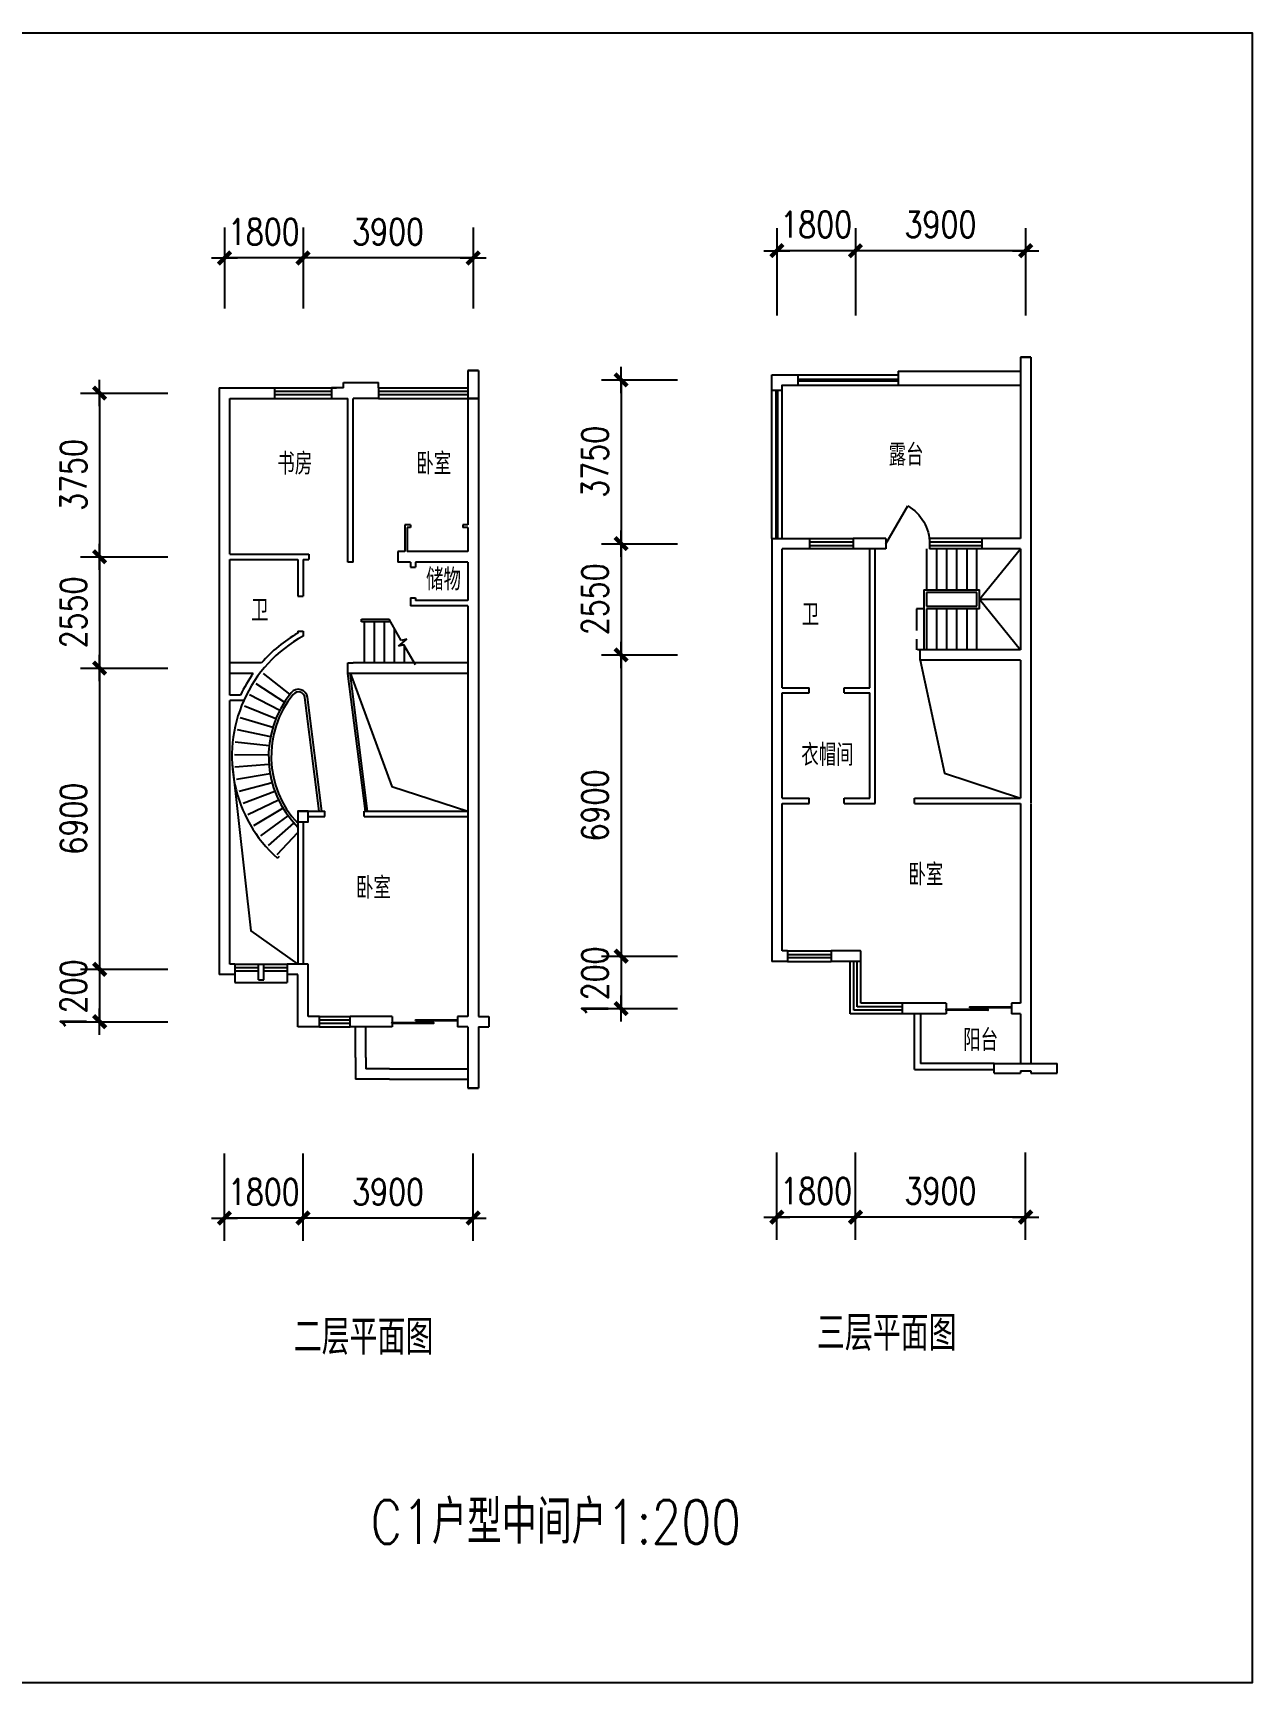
# Model space of a CAD drawing. Extents: x -144404 to 147451, y -180554 to 49126.
# Drawn here: x 12211 to 40152, y -60881 to -23081 of the extents above; entities that cross this region are included whole.
import ezdxf

# ---------------------------------------------------------------- set-up
doc = ezdxf.new("R2010")
doc.units = 0
doc.header["$LTSCALE"] = 2000
doc.header["$MEASUREMENT"] = 0
doc.linetypes.add('DASH', pattern=[0.35, 0.25, -0.1])
doc.layers.get('0').update_dxf_attribs({"color": 3, "linetype": 'CONTINUOUS'})
doc.layers.get('DEFPOINTS').update_dxf_attribs({"linetype": 'CONTINUOUS'})
for name, color, linetype in [('AXIS', 3, 'CONTINUOUS'), ('JIAJU', 6, 'CONTINUOUS'), ('OTHER', 7, 'CONTINUOUS'), ('PUB_TEXT', 7, 'CONTINUOUS'), ('PUB_TITLE', 4, 'CONTINUOUS'), ('STAIR', 6, 'CONTINUOUS'), ('WALL', 255, 'CONTINUOUS'), ('WINDOW', 4, 'CONTINUOUS')]:
    doc.layers.add(name, color=color, linetype=linetype)
doc.styles.add('-宋体', font='simplex.shx', dxfattribs={"width": 0.8, "bigfont": 'hztxt.shx'})
doc.styles.add('DIM_FONT', font='SIMPLEX.shx', dxfattribs={"width": 0.8})
doc.dimstyles.new('AXIS200', dxfattribs={"dimscale": 2, "dimtxt": 300, "dimasz": 1, "dimexe": 250, "dimexo": 300, "dimgap": 150, "dimtad": 1, "dimdec": 0, "dimzin": 0, "dimtxsty": 'DIM_FONT', "dimblk": '_DIMX', "dimcen": 0.09, "dimse1": 1, "dimse2": 1, "dimclrt": 7, "dimazin": 3, "dimtfac": 1, "dimtdec": 0, "dimtix": 1, "dimtmove": 0, "dimatfit": 3, "dimtolj": 1, "dimtzin": 0})

# ---------------------------------------------------------------- blocks, each defined once
blk = doc.blocks.new('_DIMX')
blk.add_line((-150, 0), (150, 0))
at = {"const_width": 50}
blk.add_lwpolyline([(-70, -70), (70, 70)], dxfattribs=at)
blk = doc.blocks.new('*D214')
at = {"color": 0, "linetype": 'BYBLOCK'}
for p, q in [((110309, 28995), (110307, 28995)), ((112111, 28995), (110311, 28995)), ((112113, 28995), (112115, 28995))]:
    blk.add_line(p, q, dxfattribs=at)
at = {"layer": 'DEFPOINTS', "color": 0, "linetype": 'BYBLOCK'}
for p in [(110311, 34595), (112111, 34595), (110311, 28995)]:
    blk.add_point(p, dxfattribs=at)
at = {"color": 0, "linetype": 'BYBLOCK', "xscale": 2, "yscale": 2, "zscale": 2}
blk.add_blockref('_DIMX', (110311, 28995), dxfattribs=at)
at = {"color": 0, "linetype": 'BYBLOCK', "xscale": 2, "yscale": 2, "zscale": 2, "rotation": 180}
blk.add_blockref('_DIMX', (112111, 28995), dxfattribs=at)
at = {"color": 7, "linetype": 'BYBLOCK', "insert": (111211, 29595), "char_height": 600, "attachment_point": 5, "style": 'DIM_FONT'}
blk.add_mtext('\\A1;1800', dxfattribs=at)
blk = doc.blocks.new('*D213')
at = {"color": 0, "linetype": 'BYBLOCK'}
blk.add_line((116009, 28995), (112113, 28995), dxfattribs=at)
at = {"layer": 'DEFPOINTS', "color": 0, "linetype": 'BYBLOCK'}
for p in [(112111, 34595), (116011, 34595), (112111, 28995)]:
    blk.add_point(p, dxfattribs=at)
at = {"color": 0, "linetype": 'BYBLOCK', "xscale": 2, "yscale": 2, "zscale": 2, "rotation": 180}
blk.add_blockref('_DIMX', (112111, 28995), dxfattribs=at)
at = {"color": 0, "linetype": 'BYBLOCK', "xscale": 2, "yscale": 2, "zscale": 2}
blk.add_blockref('_DIMX', (116011, 28995), dxfattribs=at)
at = {"color": 7, "linetype": 'BYBLOCK', "insert": (114061, 29595), "char_height": 600, "attachment_point": 5, "style": 'DIM_FONT'}
blk.add_mtext('\\A1;3900', dxfattribs=at)
blk = doc.blocks.new('*D218')
at = {"color": 0, "linetype": 'BYBLOCK'}
for p, q in [((110309, 49847), (110307, 49847)), ((112111, 49847), (110311, 49847)), ((112113, 49847), (112115, 49847))]:
    blk.add_line(p, q, dxfattribs=at)
at = {"layer": 'DEFPOINTS', "color": 0, "linetype": 'BYBLOCK'}
for p in [(110311, 49847), (110311, 44808), (112111, 44808)]:
    blk.add_point(p, dxfattribs=at)
at = {"color": 0, "linetype": 'BYBLOCK', "xscale": 2, "yscale": 2, "zscale": 2}
blk.add_blockref('_DIMX', (110311, 49847), dxfattribs=at)
at = {"color": 0, "linetype": 'BYBLOCK', "xscale": 2, "yscale": 2, "zscale": 2, "rotation": 180}
blk.add_blockref('_DIMX', (112111, 49847), dxfattribs=at)
at = {"color": 7, "linetype": 'BYBLOCK', "insert": (111211, 50447), "char_height": 600, "attachment_point": 5, "style": 'DIM_FONT'}
blk.add_mtext('\\A1;1800', dxfattribs=at)
blk = doc.blocks.new('*D217')
at = {"color": 0, "linetype": 'BYBLOCK'}
blk.add_line((116009, 49847), (112113, 49847), dxfattribs=at)
at = {"layer": 'DEFPOINTS', "color": 0, "linetype": 'BYBLOCK'}
for p in [(112111, 49847), (112111, 44808), (116011, 44808)]:
    blk.add_point(p, dxfattribs=at)
at = {"color": 0, "linetype": 'BYBLOCK', "xscale": 2, "yscale": 2, "zscale": 2, "rotation": 180}
blk.add_blockref('_DIMX', (112111, 49847), dxfattribs=at)
at = {"color": 0, "linetype": 'BYBLOCK', "xscale": 2, "yscale": 2, "zscale": 2}
blk.add_blockref('_DIMX', (116011, 49847), dxfattribs=at)
at = {"color": 7, "linetype": 'BYBLOCK', "insert": (114061, 50447), "char_height": 600, "attachment_point": 5, "style": 'DIM_FONT'}
blk.add_mtext('\\A1;3900', dxfattribs=at)
blk = doc.blocks.new('*D212')
at = {"color": 0, "linetype": 'BYBLOCK'}
blk.add_line((106554, 40682), (106554, 33786), dxfattribs=at)
at = {"layer": 'DEFPOINTS', "color": 0, "linetype": 'BYBLOCK'}
for p in [(110954, 40684), (106554, 33784), (110954, 33784)]:
    blk.add_point(p, dxfattribs=at)
at = {"color": 0, "linetype": 'BYBLOCK', "xscale": 2, "yscale": 2, "zscale": 2}
for p, rotation in [((106554, 40684), 90), ((106554, 33784), 270)]:
    blk.add_blockref('_DIMX', p, dxfattribs=dict(at, rotation=rotation))
at = {"color": 7, "linetype": 'BYBLOCK', "insert": (105954, 37234), "char_height": 600, "attachment_point": 5, "rotation": 90, "style": 'DIM_FONT'}
blk.add_mtext('\\A1;6900', dxfattribs=at)
blk = doc.blocks.new('*D215')
at = {"color": 0, "linetype": 'BYBLOCK'}
for p, q in [((106554, 33786), (106554, 33788)), ((106554, 33784), (106554, 32584)), ((106554, 32582), (106554, 32580))]:
    blk.add_line(p, q, dxfattribs=at)
at = {"layer": 'DEFPOINTS', "color": 0, "linetype": 'BYBLOCK'}
for p in [(110954, 33784), (106554, 32584), (110954, 32584)]:
    blk.add_point(p, dxfattribs=at)
at = {"color": 0, "linetype": 'BYBLOCK', "xscale": 2, "yscale": 2, "zscale": 2}
for p, rotation in [((106554, 33784), 270), ((106554, 32584), 90)]:
    blk.add_blockref('_DIMX', p, dxfattribs=dict(at, rotation=rotation))
at = {"color": 7, "linetype": 'BYBLOCK', "insert": (105954, 33184), "char_height": 600, "attachment_point": 5, "rotation": 90, "style": 'DIM_FONT'}
blk.add_mtext('\\A1;1200', dxfattribs=at)
blk = doc.blocks.new('M_B15SGY')
at = {"linetype": 'CONTINUOUS'}
for p, q in [((-0.5, 0.5), (0.5, 0.5)), ((0.5, 0.167), (-0.5, 0.167)), ((0.5, -0.167), (-0.5, -0.167))]:
    blk.add_line(p, q, dxfattribs=at)
blk = doc.blocks.new('M_A14NPV')
for points in [[(0.18, 0.178), (0.177, 0.16), (-0.617, 0.16), (-0.617, 0.181)], [(0.632, 0.226), (0.629, 0.208), (-0.164, 0.208), (-0.164, 0.229)]]:
    blk.add_lwpolyline(points, close=True)
blk = doc.blocks.new('_WBLK')
for p, q in [((-0.5, 0.5), (0.5, 0.5)), ((0.5, 0.167), (-0.5, 0.167)), ((0.5, -0.167), (-0.5, -0.167)), ((-0.5, -0.5), (0.5, -0.5))]:
    blk.add_line(p, q)
blk = doc.blocks.new('*D216')
at = {"color": 0, "linetype": 'BYBLOCK'}
blk.add_line((106554, 43232), (106554, 40686), dxfattribs=at)
at = {"layer": 'DEFPOINTS', "color": 0, "linetype": 'BYBLOCK'}
for p in [(110954, 43234), (106554, 40684), (110954, 40684)]:
    blk.add_point(p, dxfattribs=at)
at = {"color": 0, "linetype": 'BYBLOCK', "xscale": 2, "yscale": 2, "zscale": 2}
for p, rotation in [((106554, 43234), 90), ((106554, 40684), 270)]:
    blk.add_blockref('_DIMX', p, dxfattribs=dict(at, rotation=rotation))
at = {"color": 7, "linetype": 'BYBLOCK', "insert": (105954, 41959), "char_height": 600, "attachment_point": 5, "rotation": 90, "style": 'DIM_FONT'}
blk.add_mtext('\\A1;2550', dxfattribs=at)
blk = doc.blocks.new('*D211')
at = {"color": 0, "linetype": 'BYBLOCK'}
blk.add_line((106554, 46982), (106554, 43236), dxfattribs=at)
at = {"layer": 'DEFPOINTS', "color": 0, "linetype": 'BYBLOCK'}
for p in [(110954, 46984), (106554, 43234), (110954, 43234)]:
    blk.add_point(p, dxfattribs=at)
at = {"color": 0, "linetype": 'BYBLOCK', "xscale": 2, "yscale": 2, "zscale": 2}
for p, rotation in [((106554, 46984), 90), ((106554, 43234), 270)]:
    blk.add_blockref('_DIMX', p, dxfattribs=dict(at, rotation=rotation))
at = {"color": 7, "linetype": 'BYBLOCK', "insert": (105954, 45109), "char_height": 600, "attachment_point": 5, "rotation": 90, "style": 'DIM_FONT'}
blk.add_mtext('\\A1;3750', dxfattribs=at)
blk = doc.blocks.new('*D226')
at = {"color": 0, "linetype": 'BYBLOCK'}
blk.add_line((130201, 46982), (130201, 43236), dxfattribs=at)
at = {"layer": 'DEFPOINTS', "color": 0, "linetype": 'BYBLOCK'}
for p in [(133560, 46984), (130201, 43234), (133560, 43234)]:
    blk.add_point(p, dxfattribs=at)
at = {"color": 0, "linetype": 'BYBLOCK', "xscale": 2, "yscale": 2, "zscale": 2}
for p, rotation in [((130201, 46984), 90), ((130201, 43234), 270)]:
    blk.add_blockref('_DIMX', p, dxfattribs=dict(at, rotation=rotation))
at = {"color": 7, "linetype": 'BYBLOCK', "insert": (129601, 45109), "char_height": 600, "attachment_point": 5, "rotation": 90, "style": 'DIM_FONT'}
blk.add_mtext('\\A1;3750', dxfattribs=at)
blk = doc.blocks.new('*D225')
at = {"color": 0, "linetype": 'BYBLOCK'}
blk.add_line((130201, 43232), (130201, 40686), dxfattribs=at)
at = {"layer": 'DEFPOINTS', "color": 0, "linetype": 'BYBLOCK'}
for p in [(133560, 43234), (130201, 40684), (133560, 40684)]:
    blk.add_point(p, dxfattribs=at)
at = {"color": 0, "linetype": 'BYBLOCK', "xscale": 2, "yscale": 2, "zscale": 2}
for p, rotation in [((130201, 43234), 90), ((130201, 40684), 270)]:
    blk.add_blockref('_DIMX', p, dxfattribs=dict(at, rotation=rotation))
at = {"color": 7, "linetype": 'BYBLOCK', "insert": (129601, 41959), "char_height": 600, "attachment_point": 5, "rotation": 90, "style": 'DIM_FONT'}
blk.add_mtext('\\A1;2550', dxfattribs=at)
blk = doc.blocks.new('*D223')
at = {"color": 0, "linetype": 'BYBLOCK'}
for p, q in [((130201, 33786), (130201, 33788)), ((130201, 33784), (130201, 32584)), ((130201, 32582), (130201, 32580))]:
    blk.add_line(p, q, dxfattribs=at)
at = {"layer": 'DEFPOINTS', "color": 0, "linetype": 'BYBLOCK'}
for p in [(133560, 33784), (130201, 32584), (133560, 32584)]:
    blk.add_point(p, dxfattribs=at)
at = {"color": 0, "linetype": 'BYBLOCK', "xscale": 2, "yscale": 2, "zscale": 2}
for p, rotation in [((130201, 33784), 270), ((130201, 32584), 90)]:
    blk.add_blockref('_DIMX', p, dxfattribs=dict(at, rotation=rotation))
at = {"color": 7, "linetype": 'BYBLOCK', "insert": (129601, 33184), "char_height": 600, "attachment_point": 5, "rotation": 90, "style": 'DIM_FONT'}
blk.add_mtext('\\A1;1200', dxfattribs=at)
blk = doc.blocks.new('*D224')
at = {"color": 0, "linetype": 'BYBLOCK'}
blk.add_line((130201, 40682), (130201, 33786), dxfattribs=at)
at = {"layer": 'DEFPOINTS', "color": 0, "linetype": 'BYBLOCK'}
for p in [(133560, 40684), (130201, 33784), (133560, 33784)]:
    blk.add_point(p, dxfattribs=at)
at = {"color": 0, "linetype": 'BYBLOCK', "xscale": 2, "yscale": 2, "zscale": 2}
for p, rotation in [((130201, 40684), 90), ((130201, 33784), 270)]:
    blk.add_blockref('_DIMX', p, dxfattribs=dict(at, rotation=rotation))
at = {"color": 7, "linetype": 'BYBLOCK', "insert": (129601, 37234), "char_height": 600, "attachment_point": 5, "rotation": 90, "style": 'DIM_FONT'}
blk.add_mtext('\\A1;6900', dxfattribs=at)
blk = doc.blocks.new('*D220')
at = {"color": 0, "linetype": 'BYBLOCK'}
for p, q in [((133770, 28995), (133768, 28995)), ((135572, 28995), (133772, 28995)), ((135574, 28995), (135576, 28995))]:
    blk.add_line(p, q, dxfattribs=at)
at = {"layer": 'DEFPOINTS', "color": 0, "linetype": 'BYBLOCK'}
for p in [(133772, 34595), (135572, 34595), (133772, 28995)]:
    blk.add_point(p, dxfattribs=at)
at = {"color": 0, "linetype": 'BYBLOCK', "xscale": 2, "yscale": 2, "zscale": 2}
blk.add_blockref('_DIMX', (133772, 28995), dxfattribs=at)
at = {"color": 0, "linetype": 'BYBLOCK', "xscale": 2, "yscale": 2, "zscale": 2, "rotation": 180}
blk.add_blockref('_DIMX', (135572, 28995), dxfattribs=at)
at = {"color": 7, "linetype": 'BYBLOCK', "insert": (134672, 29595), "char_height": 600, "attachment_point": 5, "style": 'DIM_FONT'}
blk.add_mtext('\\A1;1800', dxfattribs=at)
blk = doc.blocks.new('*D219')
at = {"color": 0, "linetype": 'BYBLOCK'}
blk.add_line((139470, 28995), (135574, 28995), dxfattribs=at)
at = {"layer": 'DEFPOINTS', "color": 0, "linetype": 'BYBLOCK'}
for p in [(135572, 34595), (139472, 34595), (135572, 28995)]:
    blk.add_point(p, dxfattribs=at)
at = {"color": 0, "linetype": 'BYBLOCK', "xscale": 2, "yscale": 2, "zscale": 2, "rotation": 180}
blk.add_blockref('_DIMX', (135572, 28995), dxfattribs=at)
at = {"color": 0, "linetype": 'BYBLOCK', "xscale": 2, "yscale": 2, "zscale": 2}
blk.add_blockref('_DIMX', (139472, 28995), dxfattribs=at)
at = {"color": 7, "linetype": 'BYBLOCK', "insert": (137522, 29595), "char_height": 600, "attachment_point": 5, "style": 'DIM_FONT'}
blk.add_mtext('\\A1;3900', dxfattribs=at)
blk = doc.blocks.new('*D222')
at = {"color": 0, "linetype": 'BYBLOCK'}
for p, q in [((133770, 49946), (133768, 49946)), ((135572, 49946), (133772, 49946)), ((135574, 49946), (135576, 49946))]:
    blk.add_line(p, q, dxfattribs=at)
at = {"layer": 'DEFPOINTS', "color": 0, "linetype": 'BYBLOCK'}
for p in [(133772, 49946), (133772, 44346), (135572, 44346)]:
    blk.add_point(p, dxfattribs=at)
at = {"color": 0, "linetype": 'BYBLOCK', "xscale": 2, "yscale": 2, "zscale": 2}
blk.add_blockref('_DIMX', (133772, 49946), dxfattribs=at)
at = {"color": 0, "linetype": 'BYBLOCK', "xscale": 2, "yscale": 2, "zscale": 2, "rotation": 180}
blk.add_blockref('_DIMX', (135572, 49946), dxfattribs=at)
at = {"color": 7, "linetype": 'BYBLOCK', "insert": (134672, 50546), "char_height": 600, "attachment_point": 5, "style": 'DIM_FONT'}
blk.add_mtext('\\A1;1800', dxfattribs=at)
blk = doc.blocks.new('*D221')
at = {"color": 0, "linetype": 'BYBLOCK'}
blk.add_line((139470, 49946), (135574, 49946), dxfattribs=at)
at = {"layer": 'DEFPOINTS', "color": 0, "linetype": 'BYBLOCK'}
for p in [(135572, 49946), (135572, 44346), (139472, 44346)]:
    blk.add_point(p, dxfattribs=at)
at = {"color": 0, "linetype": 'BYBLOCK', "xscale": 2, "yscale": 2, "zscale": 2, "rotation": 180}
blk.add_blockref('_DIMX', (135572, 49946), dxfattribs=at)
at = {"color": 0, "linetype": 'BYBLOCK', "xscale": 2, "yscale": 2, "zscale": 2}
blk.add_blockref('_DIMX', (139472, 49946), dxfattribs=at)
at = {"color": 7, "linetype": 'BYBLOCK', "insert": (137522, 50546), "char_height": 600, "attachment_point": 5, "style": 'DIM_FONT'}
blk.add_mtext('\\A1;3900', dxfattribs=at)
blk = doc.blocks.new('M_A1SFU')
blk.add_line((-0.5, 0), (0, -0.866))
blk.add_arc((-0.5, 0), 1, 300, 0)

msp = doc.modelspace()

# ---------------------------------------------------------------- linework, layer by layer
at = {"layer": 'AXIS'}
for p, q in [((16600.6, -27533.4), (16600.6, -29393.2)), ((18400.6, -27533.4), (18400.6, -29393.2)), ((22300.6, -27533.4), (22300.6, -29393.2)), ((22300.6, -27533.4), (22300.6, -29393.2)), ((29262.5, -27554.3), (29262.5, -29554.3)), ((31062.5, -27554.3), (31062.5, -29554.3)), ((34962.5, -27554.3), (34962.5, -29554.3)), ((34962.5, -27554.3), (34962.5, -29554.3)), ((13301.5, -31331.1), (15301.5, -31331.1)), ((25243.7, -31030.2), (26983.5, -31030.2)), ((13301.5, -35081.1), (15301.5, -35081.1)), ((25243.7, -34780.2), (26983.5, -34780.2)), ((25243.7, -37330.2), (26983.5, -37330.2)), ((13301.5, -37631.1), (15301.5, -37631.1)), ((13301.5, -44531.1), (15301.5, -44531.1)), ((25243.7, -44230.2), (26983.5, -44230.2)), ((13301.5, -45731.1), (15301.5, -45731.1)), ((25243.7, -45430.2), (26983.5, -45430.2)), ((16600.6, -50749), (16600.6, -48749)), ((18400.6, -50749), (18400.6, -48749)), ((22300.6, -50749), (22300.6, -48749)), ((22300.6, -50749), (22300.6, -48749)), ((29262.5, -50728.2), (29262.5, -48728.2)), ((31062.5, -50728.2), (31062.5, -48728.2)), ((34962.5, -50728.2), (34962.5, -48728.2)), ((34962.5, -50728.2), (34962.5, -48728.2))]:
    msp.add_line(p, q, dxfattribs=at)
at = {"layer": 'DEFPOINTS', "color": 0, "linetype": 'BYBLOCK'}
for p in [(16812.7, -28496.5), (29474.7, -28517.5)]:
    msp.add_point(p, dxfattribs=at)
at = {"layer": 'JIAJU'}
for p, q in [((29142.5, -34660.2), (29142.5, -30910.2)), ((29142.5, -30910.2), (29742.5, -30910.2)), ((29742.5, -30910.2), (29742.5, -31150.2)), ((32042.5, -30830.2), (34842.5, -30830.2)), ((32042.5, -30830.2), (32042.5, -31150.2)), ((29382.5, -31270.2), (29142.5, -31270.2)), ((29242.5, -34660.2), (29242.5, -31270.2)), ((29742.5, -31010.2), (32042.5, -31010.2)), ((30942, -44110.2), (30942.5, -44110.7)), ((31022, -44110.2), (31022.5, -44110.7)), ((31102, -44110.2), (31102.5, -44110.7)), ((31182, -44110.2), (31182.5, -44110.7))]:
    msp.add_line(p, q, dxfattribs=at)
for points in [[(29742.5, -30910.2), (32042.5, -30910.2)], [(29282.5, -34660.2), (29282.5, -31270.2)], [(29382.5, -34660.2), (29382.5, -31150.2), (34842.5, -31150.2)], [(29742.5, -31050.2), (32042.5, -31050.2)]]:
    msp.add_lwpolyline(points, dxfattribs=at)
at = {"layer": 'OTHER'}
for p, q in [((34842.5, -34520.2), (34842.5, -34660.2)), ((35082.5, -34520.2), (35082.5, -39195.1)), ((34842.5, -34900.2), (34842.5, -37210.2)), ((34842.5, -37450.2), (34842.5, -39195.1)), ((22180.6, -39096.1), (22180.6, -45611.1)), ((22420.6, -39096.1), (22420.6, -45611.1)), ((34842.5, -39325.1), (34842.5, -40610.2)), ((35082.5, -39325.1), (35082.5, -40720.2)), ((34842.5, -40850.2), (34842.5, -45310.2)), ((35082.5, -40850.2), (35082.5, -46691.2)), ((34842.5, -45550.2), (34842.5, -46691.2)), ((22180.6, -45851.1), (22180.6, -47251.1)), ((22420.6, -45851.1), (22420.6, -47251.1)), ((34842.5, -46860.2), (34842.5, -46910.2)), ((35082.5, -46860.2), (35082.5, -46910.2))]:
    msp.add_line(p, q, dxfattribs=at)
at = {"layer": 'PUB_TITLE'}
msp.add_lwpolyline([(-13307.9, -60881.2), (-13307.9, -23081.2), (40152.1, -23081.2), (40152.1, -60881.2)], close=True, dxfattribs=at)
at = {"layer": 'STAIR'}
for p, q in [((32692.5, -34900.2), (32692.5, -35840.2)), ((32922.5, -34900.2), (32922.5, -35840.2)), ((33152.5, -34900.2), (33152.5, -35840.2)), ((33382.5, -34900.2), (33382.5, -35840.2)), ((33612.5, -34900.2), (33612.5, -35840.2)), ((33842.5, -35840.2), (33842.5, -34900.2)), ((33902.5, -36055.2), (34842.5, -34900.2)), ((32632.5, -35840.2), (33902.5, -35840.2)), ((32632.5, -35840.2), (32632.5, -36270.2)), ((33842.5, -35900.2), (32692.5, -35900.2)), ((32692.5, -35900.2), (32692.5, -36210.2)), ((33842.5, -36210.2), (33842.5, -35900.2)), ((33902.5, -36270.2), (33902.5, -35840.2)), ((32632.5, -36270.2), (32632.5, -37210.2)), ((32692.5, -36210.2), (33842.5, -36210.2)), ((33902.5, -36270.2), (32692.5, -36270.2)), ((32692.5, -36270.2), (32692.5, -37210.2)), ((32922.5, -36270.2), (32922.5, -37210.2)), ((33152.5, -36270.2), (33152.5, -37210.2)), ((33382.5, -36270.2), (33382.5, -37210.2)), ((33612.5, -36270.2), (33612.5, -37210.2)), ((33842.5, -37210.2), (33842.5, -36270.2)), ((33902.5, -36055.2), (34842.5, -37210.2)), ((33902.5, -36055.2), (34842.5, -36055.2)), ((19740.6, -36511.1), (20373.2, -36511.1)), ((19740.6, -36571.1), (19740.6, -36511.1)), ((20407.9, -36571.1), (19740.6, -36571.1)), ((19800.6, -36571.1), (19800.6, -37511.1)), ((20030.6, -36571.1), (20030.6, -37511.1)), ((20260.6, -36571.1), (20260.6, -37511.1)), ((20653.4, -36996.3), (20373.2, -36511.1)), ((20490.6, -36714.3), (20490.6, -37511.1)), ((20589.5, -37125.6), (20777.3, -36971)), ((20777.3, -36971), (20653.4, -36996.3)), ((20720.6, -36982.6), (20720.6, -37017.7)), ((20713.4, -37100.3), (20589.5, -37125.6)), ((20975.6, -37554.4), (20713.4, -37100.3)), ((20720.6, -37112.7), (20720.6, -37511.1)), ((32542.5, -37210.2), (32482.5, -37210.2)), ((17484.2, -37754.1), (18098.9, -38234.3)), ((19829.8, -40911.1), (19430.6, -37751.1)), ((19880.6, -40911.1), (19479.8, -37742.2)), ((17319.1, -37986.9), (17975.5, -38408.2)), ((17056.8, -38493.4), (17779.7, -38786.4)), ((17176.2, -38234.1), (17868.9, -38592.7)), ((18771.4, -40911.1), (18442.6, -38308)), ((18831.9, -40911.1), (18502.1, -38300.5)), ((16962, -38762.6), (17708.9, -38987.4)), ((16892.5, -39039.5), (17657, -39194.2)), ((16831.6, -39606.6), (17611.5, -39617.7)), ((16848.9, -39321.7), (17624.4, -39404.9)), ((16840.8, -39891.9), (17618.4, -39830.7)), ((16876.4, -40175.2), (17644.9, -40042.3)), ((16938, -40453.9), (17691, -40250.4)), ((17025.2, -40725.8), (17756.1, -40453.4)), ((17137.1, -40988.4), (17839.7, -40649.5)), ((17273, -41239.5), (17941.1, -40837)), ((17431.4, -41476.9), (18059.4, -41014.3)), ((17611.2, -41698.7), (18193.7, -41179.9)), ((17810.7, -41902.9), (18280.6, -41399)), ((17855, -41943.3), (17814.1, -41987.2))]:
    msp.add_line(p, q, dxfattribs=at)
at = {"layer": 'STAIR', "linetype": 'DASH'}
for p, q in [((32462.5, -36270.2), (32462.5, -37210.2)), ((32632.5, -36270.2), (32462.5, -36270.2))]:
    msp.add_line(p, q, dxfattribs=at)
at = {"layer": 'STAIR'}
for centre, radius, start, end in [((18293.8, -38326.8), 210, 7.19986, 140.70881), ((18293.8, -38326.8), 150, 7.19986, 140.70881), ((19911.3, -39650.3), 3140, 155.95843, 228.09489), ((19911.3, -39650.3), 2300, 140.70881, 224.84565), ((19911.3, -39650.3), 2240, 140.70881, 223.28098)]:
    msp.add_arc(centre, radius, start, end, dxfattribs=at)
at = {"layer": 'WALL'}
for p, q in [((34842.5, -30510.2), (34842.5, -34660.2)), ((34842.5, -30510.2), (35082.5, -30510.2)), ((35082.5, -30510.2), (34842.5, -30510.2)), ((34842.5, -30510.2), (34842.5, -34660.2)), ((35082.5, -30510.2), (35082.5, -34660.2)), ((35082.5, -30510.2), (35082.5, -34660.2)), ((22180.6, -30811.1), (22180.6, -34351.1)), ((22420.6, -30811.1), (22180.6, -30811.1)), ((22180.6, -30811.1), (22420.6, -30811.1)), ((22420.6, -30811.1), (22420.6, -36201.1)), ((16480.6, -31211.1), (16480.6, -44651.1)), ((16480.6, -31211.1), (17750.6, -31211.1)), ((17750.6, -31211.1), (17750.6, -31451.1)), ((19050.6, -31211.1), (19050.6, -31451.1)), ((19330.6, -31211.1), (19050.6, -31211.1)), ((19330.6, -31211.1), (19330.6, -31091.1)), ((19330.6, -31091.1), (20130.6, -31091.1)), ((20130.6, -31211.1), (20130.6, -31091.1)), ((20130.6, -31211.1), (20130.6, -31451.1)), ((22180.6, -31211.1), (22180.6, -31451.1)), ((22420.6, -31211.1), (22420.6, -31451.1)), ((16720.6, -35021.1), (16720.6, -31451.1)), ((16720.6, -31451.1), (17750.6, -31451.1)), ((19050.6, -31451.1), (19430.6, -31451.1)), ((19430.6, -35201.1), (19430.6, -31451.1)), ((19550.6, -35201.1), (19550.6, -31451.1)), ((20130.6, -31451.1), (19550.6, -31451.1)), ((22180.6, -31451.1), (22420.6, -31451.1)), ((22420.6, -31451.1), (22180.6, -31451.1)), ((20860.6, -34351.1), (20730.6, -34351.1)), ((20730.6, -34351.1), (20730.6, -34961.1)), ((20860.6, -34351.1), (20860.6, -34411.1)), ((22180.6, -34351.1), (22060.6, -34351.1)), ((22060.6, -34351.1), (22060.6, -34411.1)), ((20860.6, -34411.1), (20790.6, -34411.1)), ((20790.6, -34411.1), (20790.6, -34961.1)), ((22180.6, -34411.1), (22060.6, -34411.1)), ((22180.6, -34411.1), (22180.6, -34961.1)), ((29142.5, -34660.2), (29142.5, -44350.2)), ((29142.5, -34660.2), (30012.5, -34660.2)), ((30012.5, -34660.2), (30012.5, -34900.2)), ((31012.5, -34660.2), (31012.5, -34900.2)), ((31762.5, -34660.2), (31012.5, -34660.2)), ((31762.5, -34660.2), (31762.5, -34900.2)), ((33962.5, -34660.2), (33962.5, -34900.2)), ((34842.5, -34660.2), (33962.5, -34660.2)), ((35082.5, -34660.2), (35082.5, -40610.2)), ((16720.6, -35021.1), (18530.6, -35021.1)), ((16720.6, -38251.1), (16720.6, -35141.1)), ((16720.6, -35141.1), (18280.6, -35141.1)), ((18280.6, -35141.1), (18280.6, -35981.1)), ((18400.6, -35141.1), (18400.6, -35981.1)), ((18400.6, -35141.1), (18530.6, -35141.1)), ((18530.6, -35021.1), (18530.6, -35141.1)), ((20570.6, -34961.1), (20570.6, -35201.1)), ((20730.6, -34961.1), (20570.6, -34961.1)), ((22180.6, -34961.1), (20790.6, -34961.1)), ((29382.5, -38080.2), (29382.5, -34900.2)), ((30012.5, -34900.2), (29382.5, -34900.2)), ((31762.5, -34900.2), (31012.5, -34900.2)), ((31392.5, -38080.2), (31392.5, -34900.2)), ((31512.5, -40730.2), (31512.5, -34900.2)), ((34842.5, -34900.2), (33962.5, -34900.2)), ((34842.5, -34900.2), (34842.5, -37210.2)), ((19550.6, -35201.1), (19430.6, -35201.1)), ((20860.6, -35201.1), (20570.6, -35201.1)), ((20860.6, -35201.1), (20860.6, -35321.1)), ((20860.6, -35321.1), (20980.6, -35321.1)), ((20980.6, -35201.1), (20980.6, -35321.1)), ((22180.6, -35201.1), (20980.6, -35201.1)), ((22180.6, -35201.1), (22180.6, -36081.1)), ((18280.6, -35981.1), (18400.6, -35981.1)), ((20860.6, -36021.1), (20980.6, -36021.1)), ((20860.6, -36021.1), (20860.6, -36201.1)), ((22180.6, -36201.1), (20860.6, -36201.1)), ((20980.6, -36021.1), (20980.6, -36081.1)), ((22180.6, -36081.1), (20980.6, -36081.1)), ((22180.6, -36201.1), (22180.6, -40911.1)), ((22420.6, -36201.1), (22420.6, -40911.1)), ((18280.6, -36781.1), (18280.6, -36827.5)), ((18280.6, -36781.1), (18400.6, -36781.1)), ((18400.6, -36781.1), (18400.6, -36897.6)), ((34842.5, -37210.2), (32542.5, -37210.2)), ((32542.5, -37450.2), (32542.5, -37210.2)), ((17451.4, -37511.1), (16720.6, -37511.1)), ((17261.7, -37751.1), (16720.6, -37751.1)), ((19430.6, -37513.4), (19550.6, -37511.1)), ((19430.6, -37751.1), (19430.6, -37513.4)), ((22180.6, -37751.1), (19430.6, -37751.1)), ((22180.6, -37511.1), (19550.6, -37511.1)), ((34842.5, -37450.2), (32542.5, -37450.2)), ((34842.5, -37450.2), (34842.5, -40610.2)), ((29382.5, -38080.2), (30002.5, -38080.2)), ((30002.5, -38200.2), (30002.5, -38080.2)), ((30802.5, -38200.2), (30802.5, -38080.2)), ((30802.5, -38080.2), (31392.5, -38080.2)), ((16966.9, -38251.1), (16720.6, -38251.1)), ((16720.6, -44411.1), (16720.6, -38371.1)), ((17043.7, -38371.1), (16720.6, -38371.1)), ((29382.5, -38200.2), (30002.5, -38200.2)), ((29382.5, -40610.2), (29382.5, -38200.2)), ((30802.5, -38200.2), (31392.5, -38200.2)), ((31392.5, -40610.2), (31392.5, -38200.2)), ((29382.5, -40610.2), (30002.5, -40610.2)), ((29382.5, -44110.2), (29382.5, -40730.2)), ((29382.5, -40730.2), (30002.5, -40730.2)), ((30002.5, -40730.2), (30002.5, -40610.2)), ((30802.5, -40730.2), (30802.5, -40610.2)), ((30802.5, -40610.2), (31392.5, -40610.2)), ((30802.5, -40730.2), (31512.5, -40730.2)), ((32412.5, -40610.2), (34842.5, -40610.2)), ((32412.5, -40730.2), (32412.5, -40610.2)), ((32412.5, -40730.2), (34842.5, -40730.2)), ((34842.5, -40730.2), (34842.5, -45310.2)), ((35082.5, -40730.2), (35082.5, -45310.2)), ((18280.6, -40911.1), (18280.6, -44411.1)), ((18280.6, -40911.1), (18900.6, -40911.1)), ((18400.6, -41151.1), (18400.6, -44411.1)), ((18520.6, -41031.1), (18900.6, -41031.1)), ((18900.6, -41031.1), (18900.6, -40911.1)), ((19800.6, -40911.1), (22180.6, -40911.1)), ((19800.6, -41031.1), (19800.6, -40911.1)), ((19800.6, -41031.1), (22180.6, -41031.1)), ((22180.6, -41031.1), (22180.6, -45611.1)), ((22420.6, -41031.1), (22420.6, -45611.1)), ((29502.5, -44110.2), (29382.5, -44110.2)), ((29502.5, -44110.2), (29502.5, -44350.2)), ((30502.5, -44110.2), (30502.5, -44350.2)), ((31182, -44110.2), (30502.5, -44110.2)), ((16840.6, -44411.1), (16720.6, -44411.1)), ((16840.6, -44411.1), (16840.6, -44651.1)), ((17380.6, -44411.1), (17500.6, -44411.1)), ((17380.6, -44771.1), (17380.6, -44411.1)), ((17500.6, -44771.1), (17500.6, -44411.1)), ((18040.6, -44411.1), (18040.6, -44651.1)), ((18520.6, -44411.1), (18040.6, -44411.1)), ((18520.6, -45611.1), (18520.6, -44411.1)), ((29502.5, -44350.2), (29142.5, -44350.2)), ((31182.5, -44350.2), (30502.5, -44350.2)), ((16840.6, -44651.1), (16480.6, -44651.1)), ((17380.6, -44771.1), (17500.6, -44771.1)), ((18280.6, -44651.1), (18040.6, -44651.1)), ((18280.6, -45851.1), (18280.6, -44651.1)), ((32142.5, -45550.2), (32142.5, -45310.2)), ((33142.5, -45310.2), (32142.5, -45310.2)), ((33142.5, -45310.2), (33142.5, -45550.2)), ((34642.5, -45310.2), (34642.5, -45550.2)), ((34842.5, -45310.2), (34642.5, -45310.2)), ((18780.6, -45611.1), (18520.6, -45611.1)), ((18780.6, -45851.1), (18780.6, -45611.1)), ((20440.6, -45611.1), (19480.6, -45611.1)), ((19480.6, -45851.1), (19480.6, -45611.1)), ((20440.6, -45611.1), (20440.6, -45851.1)), ((21940.6, -45611.1), (21940.6, -45851.1)), ((22180.6, -45611.1), (21940.6, -45611.1)), ((22420.6, -45611.1), (22660.6, -45611.1)), ((22660.6, -45611.1), (22660.6, -45851.1)), ((33142.5, -45550.2), (32142.5, -45550.2)), ((34842.5, -45550.2), (34642.5, -45550.2)), ((34842.5, -45550.2), (34842.5, -46691.2)), ((35082.5, -45550.2), (35082.5, -46691.2)), ((18780.6, -45851.1), (18280.6, -45851.1)), ((20440.6, -45851.1), (19480.6, -45851.1)), ((19600.6, -46551.1), (19600.6, -45851.1)), ((19840.6, -46551.1), (19840.6, -45851.1)), ((22180.6, -45851.1), (21940.6, -45851.1)), ((22180.6, -45851.1), (22180.6, -47251.1)), ((22420.6, -45851.1), (22660.6, -45851.1)), ((22420.6, -45851.1), (22420.6, -47251.1)), ((19600.6, -46551.1), (19600.6, -47051.1)), ((19840.6, -46551.1), (19840.6, -46811.1)), ((20380.6, -46811.1), (19840.6, -46811.1)), ((20380.6, -46811.1), (22180.6, -46811.1)), ((34242.5, -46910.2), (34242.5, -46691.2)), ((34242.5, -46691.2), (35682.5, -46691.2)), ((34842.5, -46860.2), (35082.5, -46860.2)), ((35682.5, -46910.2), (35682.5, -46691.2)), ((20380.6, -47051.1), (19600.6, -47051.1)), ((20380.6, -47051.1), (22180.6, -47051.1)), ((34242.5, -46910.2), (34842.5, -46910.2)), ((35082.5, -46910.2), (35682.5, -46910.2)), ((22180.6, -47251.1), (22420.6, -47251.1)), ((22420.6, -47251.1), (22180.6, -47251.1))]:
    msp.add_line(p, q, dxfattribs=at)
for radius, start, end in [(3140, 118.75866, 155.95843), (3260, 120.01463, 138.98879), (3260, 144.36729, 154.58238)]:
    msp.add_arc((19911.3, -39650.3), radius, start, end, dxfattribs=at)
at = {"layer": 'WINDOW'}
for p, q in [((18370.6, -31211.1), (19170.6, -31211.1)), ((30012.5, -34660.2), (31012.5, -34660.2)), ((32762.5, -34660.2), (32762.5, -34900.2)), ((32762.5, -34660.2), (32762.5, -34900.2)), ((31182.5, -45310.2), (31182.5, -44110.7)), ((16840.6, -44411.1), (17380.6, -44411.1)), ((16840.6, -44491.1), (17380.6, -44491.1)), ((17380.6, -44571.1), (16840.6, -44571.1)), ((17500.6, -44411.1), (18040.6, -44411.1)), ((17500.6, -44491.1), (18040.6, -44491.1)), ((18040.6, -44571.1), (17500.6, -44571.1)), ((29502.5, -44350.2), (30502.5, -44350.2)), ((30942.5, -45550.2), (30942.5, -44350.2)), ((31022.5, -45470.2), (31022.5, -44350.2)), ((31102.5, -45390.2), (31102.5, -44350.2)), ((16840.6, -44651.1), (16840.6, -44831.1)), ((16840.6, -44831.1), (18040.6, -44831.1)), ((18040.6, -44651.1), (18040.6, -44831.1)), ((32142.5, -45310.2), (31182.5, -45310.2)), ((32142.5, -45550.2), (30942.5, -45550.2)), ((32142.5, -45470.2), (31022.5, -45470.2)), ((32142.5, -45390.2), (31102.5, -45390.2)), ((32412.5, -46830.2), (32412.5, -45550.2)), ((32552.5, -45550.2), (32552.5, -46691.2)), ((18780.6, -45851.1), (19480.6, -45851.1)), ((32412.5, -46830.2), (34242.5, -46830.2)), ((34242.5, -46691.2), (32552.5, -46691.2))]:
    msp.add_line(p, q, dxfattribs=at)
for points in [[(19479.8, -37742.2), (20438.8, -40339.6), (22180.6, -40911.1)], [(32542.5, -37450.2), (33100.7, -40038.8), (34842.5, -40610.2)], [(16776.2, -39825), (17202.4, -43646.7), (18280.6, -44411.1)]]:
    msp.add_lwpolyline(points, dxfattribs=at)
msp.add_lwpolyline([(18280.6, -41151.1), (18520.6, -41151.1), (18520.6, -40911.1), (18280.6, -40911.1)], close=True, dxfattribs=at)

# ---------------------------------------------------------------- block references
for p, xscale, yscale, zscale in [((18400.6, -31331.1), 1300, 239.9999999999999, 1300), ((21155.6, -31331.1), 2050, 239.9999999999927, 2050)]:
    msp.add_blockref('_WBLK', p, dxfattribs=dict(at, xscale=xscale, yscale=yscale, zscale=zscale))
at = {"layer": 'WINDOW', "rotation": 180}
for name, p, xscale, yscale, zscale in [('M_A1SFU', (32262.5, -34780.2), -1000, 1000, 1000), ('M_B15SGY', (30512.5, -34780.2), 1000, 240.0000000000218, 1000), ('_WBLK', (33362.5, -34780.2), 1200, 240.0000000000036, 1200), ('M_B15SGY', (30002.5, -44150.2), 1000, 240, 1000), ('M_B15SGY', (19130.6, -45651.1), 700, 240.0000000000036, 700), ('M_A14NPV', (21196.5, -45498.2), 1200, 1200, 1200), ('M_A14NPV', (33898.4, -45197.4), 1200, 1200, 1200)]:
    msp.add_blockref(name, p, dxfattribs=dict(at, xscale=xscale, yscale=yscale, zscale=zscale))

# ---------------------------------------------------------------- texts
at = {"layer": 'PUB_TEXT', "style": '-宋体', "width": 0.8}
for s, height, p in [('露台', 500, (31823.2, -32995.6)), ('书房        卧室', 500, (17812.2, -33198.3)), ('储物', 500, (21221.6, -35852.9)), ('卫', 500, (17212, -36557.5)), ('卫', 500, (29833.1, -36658.2)), ('衣帽间', 500, (29820.9, -39870.6)), ('卧室', 500, (32276, -42613.1)), ('卧室', 500, (19614.1, -42914)), ('阳台', 500, (33531.5, -46403.7)), ('二层平面图  ', 800, (18189.4, -53356.8)), ('三层平面图  ', 800, (30180.3, -53268.2)), ('C1户型中间户1:200', 1000, (19951.3, -57690.8))]:
    msp.add_text(s, height=height, dxfattribs=at).set_placement(p)

# ---------------------------------------------------------------- dimensions: what is measured, and where the dimension line sits
at = {"layer": 'AXIS'}
for base, p1, p2, angle, picture, middle, set_off in [((29262.5, -28067.8), (31062.5, -33667.8), (29262.5, -33667.8), 180, '*D222', (30162.5, -27467.8), (-104509.6, -78013.8)), ((16600.6, -28234.9), (18400.6, -33274.3), (16600.6, -33274.3), 180, '*D218', (17500.6, -27634.9), (-93710.3, -78082.2)), ((25691, -37330.2), (29050.1, -34780.2), (29050.1, -37330.2), 90, '*D225', (25091, -36055.2), (-104509.6, -78013.8)), ((13739.6, -37631.1), (18139.6, -35081.1), (18139.6, -37631.1), 90, '*D216', (13139.6, -36356.1), (-92814.5, -78314.6)), ((25691, -44230.2), (29050.1, -37330.2), (29050.1, -44230.2), 90, '*D224', (25091, -40780.2), (-104509.6, -78013.8)), ((13739.6, -44531.1), (18139.6, -37631.1), (18139.6, -44531.1), 90, '*D212', (13139.6, -41081.1), (-92814.5, -78314.6)), ((13739.6, -45731.1), (18139.6, -44531.1), (18139.6, -45731.1), 90, '*D215', (13139.6, -45131.1), (-92814.5, -78314.6)), ((25691, -45430.2), (29050.1, -44230.2), (29050.1, -45430.2), 90, '*D223', (25091, -44830.2), (-104509.6, -78013.8))]:
    dim = msp.add_linear_dim(base=base, p1=p1, p2=p2, angle=angle, dimstyle='AXIS200', dxfattribs=at)
    dim.commit()
    dim.dimension.update_dxf_attribs({"geometry": picture, "text_midpoint": middle, "insert": set_off})
for p1, p2, distance, picture, middle, set_off in [((34962.5, -33667.8), (31062.5, -33667.8), -5600, '*D221', (33012.5, -27467.8), (-104509.6, -78013.8)), ((22300.6, -33274.3), (18400.6, -33274.3), -5039.4, '*D217', (20350.6, -27634.9), (-93710.3, -78082.2)), ((29050.1, -31030.2), (29050.1, -34780.2), -3359.1, '*D226', (25091, -32905.2), (-104509.6, -78013.8)), ((18139.6, -31331.1), (18139.6, -35081.1), -4400, '*D211', (13139.6, -33206.1), (-92814.5, -78314.6)), ((22300.6, -44629.7), (18400.6, -44629.7), 5600, '*D213', (20350.6, -49629.7), (-93710.3, -79224.7)), ((34962.5, -44608.9), (31062.5, -44608.9), 5600, '*D219', (33012.5, -49608.9), (-104509.6, -79203.9))]:
    dim = msp.add_aligned_dim(p1=p1, p2=p2, distance=distance, dimstyle='AXIS200', dxfattribs=at)
    dim.commit()
    dim.dimension.update_dxf_attribs({"geometry": picture, "text_midpoint": middle, "insert": set_off})
for base, p1, p2, picture, middle, set_off in [((16600.6, -50229.7), (18400.6, -44629.7), (16600.6, -44629.7), '*D214', (17500.6, -49629.7), (-93710.3, -79224.7)), ((29262.5, -50208.9), (31062.5, -44608.9), (29262.5, -44608.9), '*D220', (30162.5, -49608.9), (-104509.6, -79203.9))]:
    dim = msp.add_linear_dim(base=base, p1=p1, p2=p2, dimstyle='AXIS200', dxfattribs=at)
    dim.commit()
    dim.dimension.update_dxf_attribs({"geometry": picture, "text_midpoint": middle, "insert": set_off})

doc.saveas('drawing.dxf')
